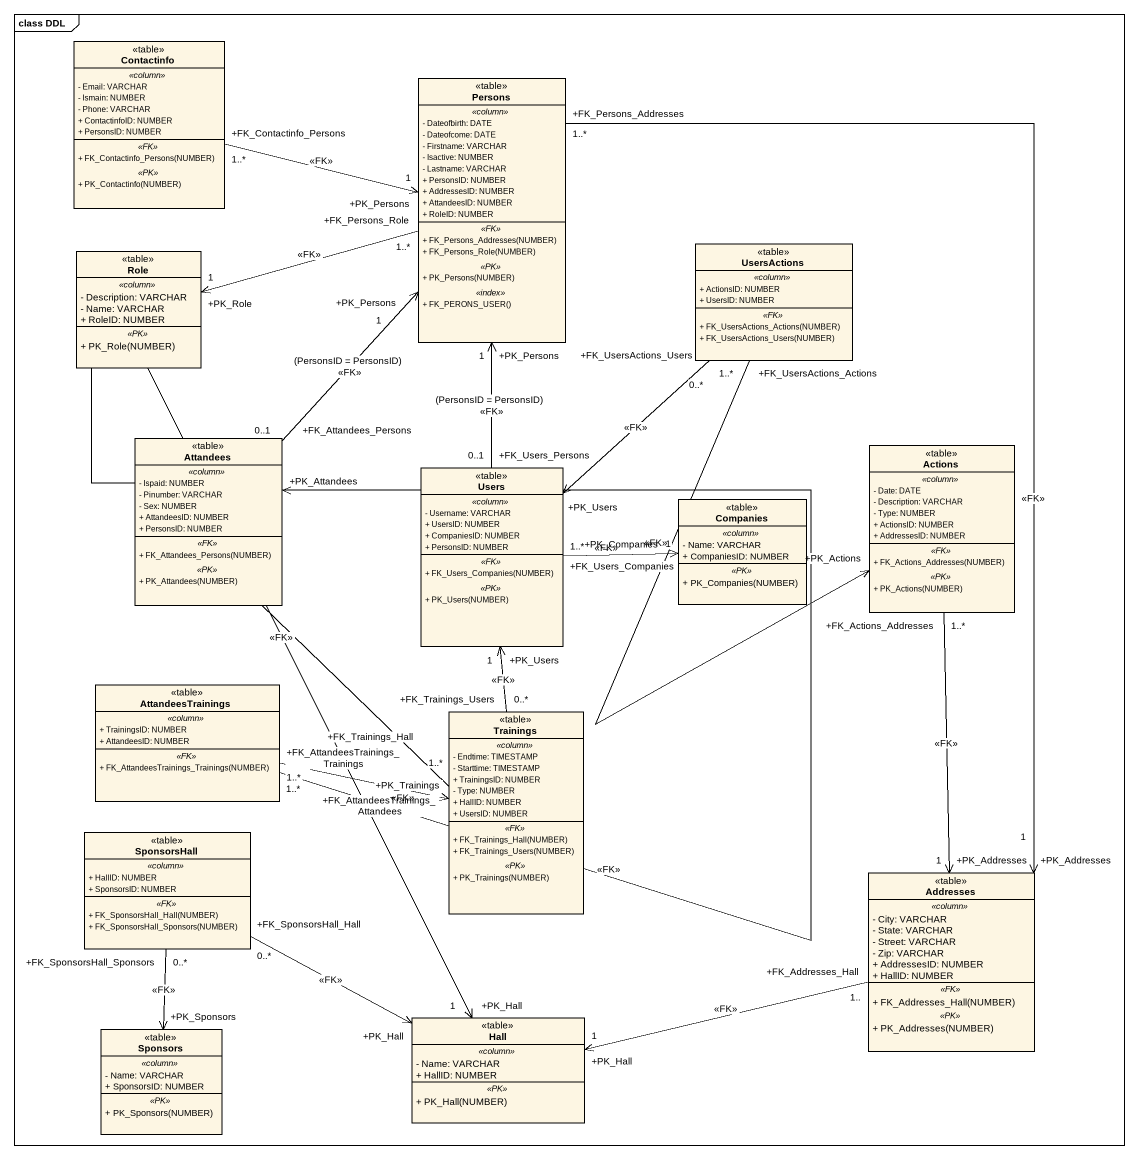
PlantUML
@startuml
mainframe class DDL
hide circle
hide empty members
skinparam classAttributeIconSize 0
class Contactinfo <<table>> {
  .. <<column>> ..
  - Email: VARCHAR
  - Ismain: NUMBER
  - Phone: VARCHAR
  + ContactinfoID: NUMBER
  + PersonsID: NUMBER
  .. <<FK>> ..
  + FK_Contactinfo_Persons(NUMBER)
  .. <<PK>> ..
  + PK_Contactinfo(NUMBER)
}
class Persons <<table>> {
  .. <<column>> ..
  - Dateofbirth: DATE
  - Dateofcome: DATE
  - Firstname: VARCHAR
  - Isactive: NUMBER
  - Lastname: VARCHAR
  + PersonsID: NUMBER
  + AddressesID: NUMBER
  + AttandeesID: NUMBER
  + RoleID: NUMBER
  .. <<FK>> ..
  + FK_Persons_Addresses(NUMBER)
  + FK_Persons_Role(NUMBER)
  .. <<PK>> ..
  + PK_Persons(NUMBER)
  .. <<index>> ..
  + FK_PERONS_USER()
}
class UsersActions <<table>> {
  .. <<column>> ..
  + ActionsID: NUMBER
  + UsersID: NUMBER
  .. <<FK>> ..
  + FK_UsersActions_Actions(NUMBER)
  + FK_UsersActions_Users(NUMBER)
}
class Role <<table>> {
  .. <<column>> ..
  - Description: VARCHAR
  - Name: VARCHAR
  + RoleID: NUMBER
  .. <<PK>> ..
  + PK_Role(NUMBER)
}
class Attandees <<table>> {
  .. <<column>> ..
  - Ispaid: NUMBER
  - Pinumber: VARCHAR
  - Sex: NUMBER
  + AttandeesID: NUMBER
  + PersonsID: NUMBER
  .. <<FK>> ..
  + FK_Attandees_Persons(NUMBER)
  .. <<PK>> ..
  + PK_Attandees(NUMBER)
}
class Actions <<table>> {
  .. <<column>> ..
  - Date: DATE
  - Description: VARCHAR
  - Type: NUMBER
  + ActionsID: NUMBER
  + AddressesID: NUMBER
  .. <<FK>> ..
  + FK_Actions_Addresses(NUMBER)
  .. <<PK>> ..
  + PK_Actions(NUMBER)
}
class Users <<table>> {
  .. <<column>> ..
  - Username: VARCHAR
  + UsersID: NUMBER
  + CompaniesID: NUMBER
  + PersonsID: NUMBER
  .. <<FK>> ..
  + FK_Users_Companies(NUMBER)
  .. <<PK>> ..
  + PK_Users(NUMBER)
}
class Companies <<table>> {
  .. <<column>> ..
  - Name: VARCHAR
  + CompaniesID: NUMBER
  .. <<PK>> ..
  + PK_Companies(NUMBER)
}
class AttandeesTrainings <<table>> {
  .. <<column>> ..
  + TrainingsID: NUMBER
  + AttandeesID: NUMBER
  .. <<FK>> ..
  + FK_AttandeesTrainings_Trainings(NUMBER)
}
class Trainings <<table>> {
  .. <<column>> ..
  - Endtime: TIMESTAMP
  - Starttime: TIMESTAMP
  + TrainingsID: NUMBER
  - Type: NUMBER
  + HallID: NUMBER
  + UsersID: NUMBER
  .. <<FK>> ..
  + FK_Trainings_Hall(NUMBER)
  + FK_Trainings_Users(NUMBER)
  .. <<PK>> ..
  + PK_Trainings(NUMBER)
}
class SponsorsHall <<table>> {
  .. <<column>> ..
  + HallID: NUMBER
  + SponsorsID: NUMBER
  .. <<FK>> ..
  + FK_SponsorsHall_Hall(NUMBER)
  + FK_SponsorsHall_Sponsors(NUMBER)
}
class Addresses <<table>> {
  .. <<column>> ..
  - City: VARCHAR
  - State: VARCHAR
  - Street: VARCHAR
  - Zip: VARCHAR
  + AddressesID: NUMBER
  + HallID: NUMBER
  .. <<FK>> ..
  + FK_Addresses_Hall(NUMBER)
  .. <<PK>> ..
  + PK_Addresses(NUMBER)
}
class Sponsors <<table>> {
  .. <<column>> ..
  - Name: VARCHAR
  + SponsorsID: NUMBER
  .. <<PK>> ..
  + PK_Sponsors(NUMBER)
}
class Hall <<table>> {
  .. <<column>> ..
  - Name: VARCHAR
  + HallID: NUMBER
  .. <<PK>> ..
  + PK_Hall(NUMBER)
}
Contactinfo "+FK_Contactinfo_Persons\n1..*" -right-> "+PK_Persons\n1" Persons : <<FK>>
Persons "+FK_Persons_Role\n1..*" -left-> "+PK_Role\n1" Role : <<FK>>
Persons "+FK_Persons_Addresses\n1..*" --> "+PK_Addresses\n1" Addresses : <<FK>>
UsersActions "+FK_UsersActions_Actions\n1..*" --> "+PK_Actions" Actions : <<FK>>
UsersActions "+FK_UsersActions_Users\n0..*" --> "+PK_Users" Users : <<FK>>
Attandees "+FK_Attandees_Persons\n0..1" -up-> "+PK_Persons\n1" Persons : (PersonsID = PersonsID)\n<<FK>>
Actions "+FK_Actions_Addresses\n1..*" --> "+PK_Addresses\n1" Addresses : <<FK>>
Users "+FK_Users_Persons\n0..1" -up-> "+PK_Persons\n1" Persons : (PersonsID = PersonsID)\n<<FK>>
Users "+FK_Users_Companies\n1..*" -right-> "+PK_Companies\n1" Companies : <<FK>>
AttandeesTrainings "+FK_AttandeesTrainings_Attandees\n1..*" -up-> "+PK_Attandees" Attandees : <<FK>>
AttandeesTrainings "+FK_AttandeesTrainings_Trainings\n1..*" -right-> "+PK_Trainings" Trainings : <<FK>>
Trainings "+FK_Trainings_Users\n0..*" -up-> "+PK_Users\n1" Users : <<FK>>
Trainings "+FK_Trainings_Hall\n1..*" --> "+PK_Hall\n1" Hall : <<FK>>
SponsorsHall "+FK_SponsorsHall_Sponsors\n0..*" --> "+PK_Sponsors" Sponsors : <<FK>>
SponsorsHall "+FK_SponsorsHall_Hall\n0..*" -right-> "+PK_Hall" Hall : <<FK>>
Addresses "+FK_Addresses_Hall\n1.." -left-> "+PK_Hall\n1" Hall : <<FK>>
@enduml
